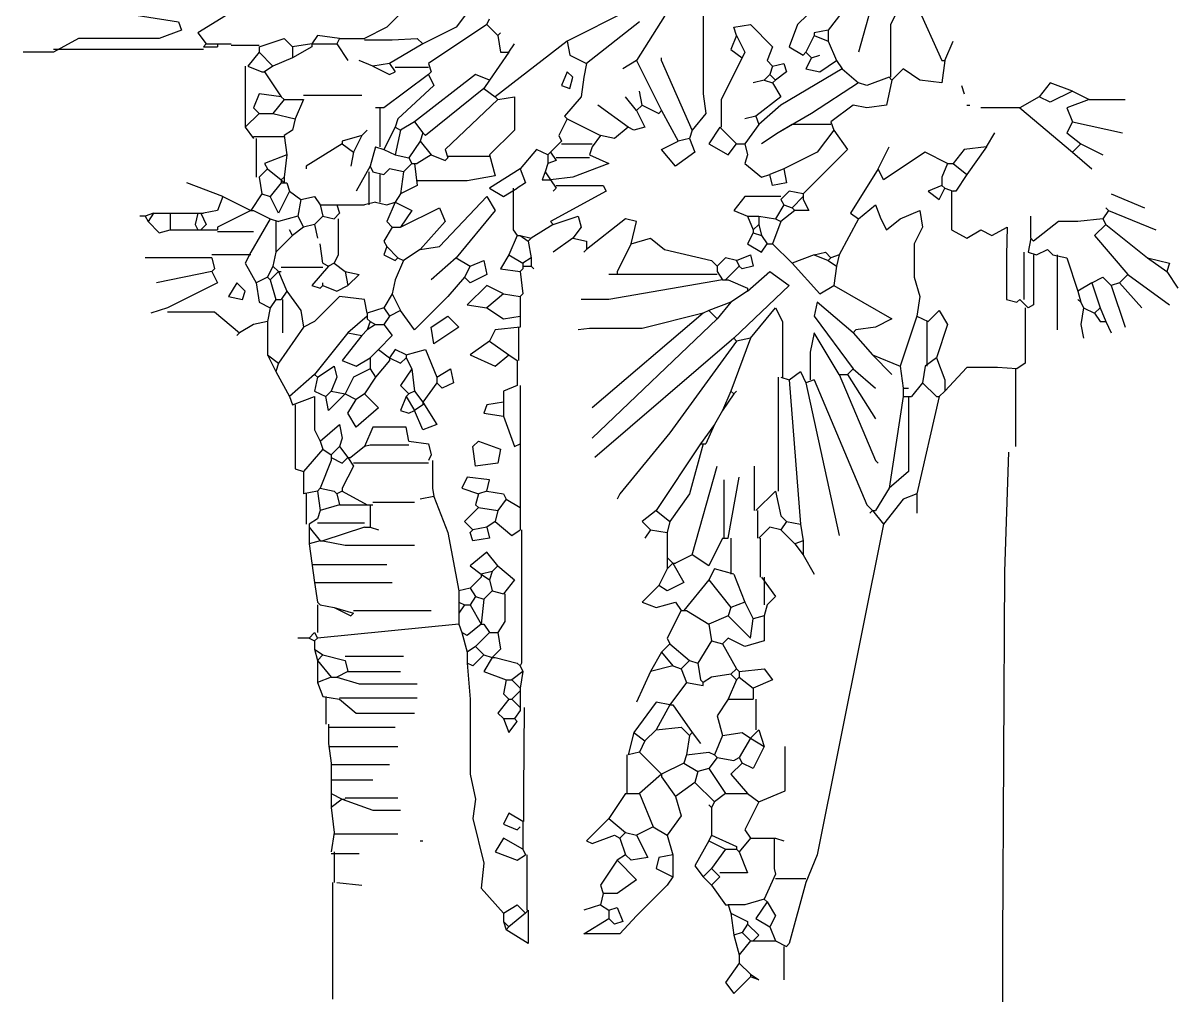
# Model space of a CAD drawing. Header units: millimetres. Extents: x 270 to 375, y 84 to 301.
# Drawn here: x 283.3 to 352.6, y 83.7 to 142.5 of the extents above; entities that cross this region are included whole.
import ezdxf

# ---------------------------------------------------------------- set-up
doc = ezdxf.new("R2010")
doc.units = ezdxf.units.MM

msp = doc.modelspace()

# ---------------------------------------------------------------- linework, layer by layer
at = {"linetype": 'Continuous'}
for points in [[(332.705, 143.569), (332.705, 145.235), (329.787, 142.401), (329.288, 141.069), (330.121, 140.569), (330.288, 140.735)], [(321.787, 142.902), (323.621, 144.734), (324.122, 143.402), (324.122, 138.236), (324.288, 137.068), (323.455, 136.069)], [(334.455, 144.402), (333.454, 140.735)], [(336.454, 144.568), (335.37, 142.401), (335.37, 139.235)], [(336.454, 144.568), (336.954, 143.569), (338.454, 140.235), (338.621, 140.235)], [(310.288, 143.569), (309.287, 142.235), (307.288, 141.236)], [(332.787, 143.569), (331.621, 142.069)], [(288.288, 143.234), (292.621, 142.569), (292.788, 142.069), (291.454, 141.568), (286.622, 141.568), (285.122, 140.735)], [(295.954, 143.234), (293.787, 141.902), (294.288, 141.236)], [(303.287, 143.234), (306.121, 143.234), (305.121, 142.235), (303.788, 141.568)], [(319.622, 143.234), (315.955, 141.402)], [(321.787, 142.902), (320.121, 140.235)], [(311.121, 142.401), (307.621, 140.068)], [(311.121, 142.401), (311.288, 142.735)], [(311.121, 142.401), (311.788, 141.735)], [(320.287, 142.569), (317.121, 140.068)], [(326.121, 141.735), (325.954, 142.235), (326.955, 142.401), (328.287, 141.069), (327.955, 140.235), (328.287, 139.902)], [(297.454, 141.069), (298.954, 141.568), (299.454, 141.069)], [(302.288, 141.568), (300.954, 141.735), (300.622, 141.236)], [(302.288, 141.568), (302.122, 141.236)], [(302.288, 141.568), (303.788, 141.568)], [(303.788, 141.486), (305.454, 141.486), (306.954, 141.568), (307.288, 141.236)], [(311.788, 141.735), (311.954, 141.902)], [(311.788, 141.735), (311.954, 140.735), (312.455, 140.735)], [(326.121, 141.735), (325.788, 140.901), (326.455, 140.402)], [(326.121, 141.735), (326.621, 140.735), (326.455, 140.402)], [(330.788, 141.735), (330.288, 140.735)], [(331.621, 142.069), (330.788, 141.902), (330.788, 141.735)], [(330.788, 141.735), (331.621, 141.402)], [(331.621, 142.069), (331.621, 141.402)], [(294.121, 140.901), (285.122, 140.901)], [(294.288, 141.236), (294.121, 141.069)], [(294.121, 141.069), (294.955, 141.069)], [(294.288, 141.236), (294.955, 141.236)], [(294.955, 141.236), (294.955, 141.069)], [(294.955, 141.236), (295.788, 141.236)], [(294.955, 141.236), (295.788, 141.236)], [(295.788, 141.152), (297.454, 141.152)], [(297.454, 141.069), (297.454, 140.735)], [(300.622, 141.236), (299.454, 141.069)], [(299.454, 141.069), (299.454, 140.402)], [(300.622, 141.069), (299.454, 140.402)], [(300.622, 141.236), (300.622, 141.069)], [(300.622, 141.236), (302.122, 141.236)], [(302.122, 141.236), (302.788, 140.235)], [(307.288, 141.236), (305.288, 140.068)], [(315.955, 141.402), (311.622, 138.068)], [(312.455, 140.735), (312.787, 141.236)], [(315.955, 141.402), (316.122, 140.569), (317.121, 140.068)], [(331.621, 141.402), (332.122, 140.235)], [(338.621, 140.235), (339.121, 141.402)], [(285.122, 140.735), (283.288, 140.735)], [(297.454, 140.735), (296.787, 139.902)], [(297.454, 140.735), (298.289, 139.902)], [(299.454, 140.402), (298.289, 139.902)], [(304.288, 139.902), (303.455, 140.235)], [(305.288, 140.068), (304.288, 139.902)], [(305.288, 140.068), (305.622, 139.568)], [(307.621, 140.068), (307.787, 139.568), (307.621, 139.401)], [(312.455, 140.735), (311.288, 139.069)], [(317.121, 140.068), (316.955, 139.235), (316.788, 138.068), (315.787, 136.902), (315.955, 136.736)], [(320.121, 140.235), (319.288, 139.736)], [(320.121, 140.235), (321.621, 137.235)], [(323.455, 136.069), (321.621, 140.235), (321.621, 140.402)], [(326.455, 140.402), (325.205, 137.901), (325.205, 136.235)], [(328.287, 139.902), (328.954, 140.068), (329.12, 139.568), (328.455, 139.069)], [(330.288, 140.735), (330.622, 140.402)], [(330.622, 140.402), (330.288, 139.736), (331.121, 139.568), (332.122, 140.235)], [(330.622, 140.402), (331.121, 140.569)], [(332.122, 140.235), (332.455, 139.736)], [(338.621, 140.235), (338.454, 138.902), (337.121, 139.069), (336.121, 139.736), (335.454, 139.069)], [(296.621, 139.902), (296.621, 136.402), (296.621, 136.235)], [(296.787, 139.902), (297.622, 139.568), (297.788, 139.568)], [(298.289, 139.902), (297.788, 139.568)], [(297.788, 139.568), (298.788, 138.068)], [(304.288, 139.902), (305.288, 139.401), (305.622, 139.568)], [(307.621, 139.401), (304.955, 137.401)], [(307.621, 139.818), (305.622, 139.818)], [(307.621, 139.401), (307.955, 138.735), (305.788, 136.736), (305.622, 136.235)], [(311.288, 139.069), (310.454, 139.401), (306.788, 136.568)], [(315.955, 139.568), (315.621, 138.735), (316.122, 138.568), (316.288, 139.235), (315.955, 139.568)], [(332.455, 139.736), (328.788, 137.569), (327.454, 136.402)], [(328.121, 139.401), (327.788, 139.069)], [(328.287, 139.902), (328.121, 139.401)], [(328.121, 139.401), (328.455, 139.069)], [(332.455, 139.736), (333.454, 138.902)], [(311.288, 139.069), (310.955, 138.568)], [(327.788, 139.069), (327.122, 138.902)], [(328.287, 138.902), (328.788, 138.068), (327.288, 136.902)], [(327.788, 139.069), (328.287, 138.902)], [(328.455, 139.069), (328.287, 138.902)], [(333.454, 138.902), (330.622, 137.068), (328.622, 135.901)], [(335.454, 139.069), (335.122, 137.569), (333.954, 137.401), (333.121, 137.569), (331.788, 136.568)], [(335.288, 139.235), (333.954, 138.735), (333.454, 138.902)], [(335.288, 139.235), (335.454, 139.069)], [(339.622, 138.735), (339.788, 138.236)], [(346.288, 138.402), (344.955, 138.902), (344.288, 138.068)], [(298.788, 138.068), (297.454, 138.236), (297.121, 137.401), (297.454, 137.068)], [(298.788, 138.068), (298.954, 137.901)], [(300.121, 138.152), (303.622, 138.152)], [(310.955, 138.568), (307.455, 135.735), (307.288, 135.901)], [(310.955, 138.568), (311.622, 138.068)], [(311.788, 137.901), (312.787, 138.068), (312.787, 136.069), (311.288, 134.569)], [(311.622, 138.068), (311.788, 137.901)], [(320.121, 137.235), (319.454, 138.068)], [(320.455, 137.569), (320.287, 138.402)], [(344.288, 138.068), (343.122, 137.401)], [(346.288, 138.402), (344.955, 137.735), (344.288, 138.068)], [(346.288, 138.402), (347.288, 137.901)], [(298.954, 137.901), (298.289, 137.068)], [(298.954, 137.901), (300.121, 137.901)], [(300.121, 137.901), (299.621, 136.736)], [(304.955, 137.401), (304.455, 137.401)], [(304.705, 137.401), (304.705, 135.068)], [(311.788, 137.901), (308.622, 134.902), (308.788, 134.401)], [(319.622, 136.235), (317.788, 137.569)], [(320.455, 137.569), (320.121, 137.235)], [(320.455, 137.569), (321.454, 137.068), (321.621, 137.235)], [(339.954, 137.569), (340.121, 137.569)], [(343.122, 137.401), (340.787, 137.401)], [(343.122, 137.401), (346.288, 134.735)], [(347.288, 137.901), (345.954, 137.401), (346.288, 136.568)], [(347.288, 137.901), (349.454, 137.901)], [(297.454, 137.068), (296.621, 136.235)], [(297.454, 137.068), (298.289, 137.068)], [(298.289, 137.068), (299.621, 136.736)], [(299.621, 136.736), (299.454, 136.069), (298.954, 135.735)], [(315.955, 136.736), (315.455, 135.735), (315.621, 135.402)], [(315.955, 136.736), (317.954, 135.735)], [(320.121, 137.235), (320.621, 136.235), (319.955, 136.069), (319.622, 136.235)], [(321.621, 137.235), (322.622, 135.402)], [(327.288, 136.902), (326.621, 136.736)], [(327.288, 136.902), (327.454, 136.402)], [(296.621, 136.235), (297.121, 135.568)], [(303.622, 135.735), (303.954, 136.069)], [(305.622, 136.235), (304.955, 134.902)], [(305.622, 136.235), (305.955, 136.069)], [(305.955, 136.069), (305.622, 134.569)], [(306.788, 136.568), (305.955, 136.069)], [(306.788, 136.568), (307.288, 135.901)], [(307.288, 135.901), (307.122, 135.402)], [(319.622, 136.235), (318.787, 135.568), (317.954, 135.735)], [(323.455, 136.069), (323.289, 135.568)], [(325.121, 136.235), (324.454, 135.236), (325.622, 134.569), (326.121, 135.236)], [(325.121, 136.235), (326.121, 135.236)], [(327.454, 136.402), (326.621, 135.236)], [(328.622, 135.901), (327.621, 135.236)], [(331.788, 136.402), (329.455, 136.402), (328.622, 135.901)], [(331.954, 136.069), (330.955, 134.735), (328.954, 133.736)], [(331.954, 136.069), (332.787, 134.902), (330.121, 132.234)], [(331.788, 136.568), (331.954, 136.069)], [(341.122, 135.068), (341.62, 135.901)], [(346.288, 136.568), (345.954, 135.901), (346.787, 135.236)], [(346.288, 136.568), (349.288, 135.901)], [(298.954, 135.652), (297.121, 135.652)], [(297.288, 135.568), (297.288, 133.235)], [(298.954, 135.735), (299.122, 134.569)], [(302.454, 135.236), (300.287, 133.902), (300.287, 133.736)], [(303.622, 135.735), (302.454, 135.402), (302.454, 135.236)], [(302.454, 135.236), (303.121, 134.735)], [(303.622, 135.735), (303.121, 134.735)], [(307.122, 135.402), (306.455, 134.401)], [(307.122, 135.402), (307.787, 134.569)], [(315.621, 135.402), (314.954, 134.735)], [(315.621, 135.236), (317.455, 135.236)], [(317.954, 135.735), (317.455, 135.068)], [(323.289, 135.568), (323.621, 134.735), (322.454, 133.902), (321.621, 134.902), (322.622, 135.402)], [(323.289, 135.568), (322.622, 135.402)], [(326.121, 135.236), (326.621, 135.236)], [(326.621, 135.236), (326.787, 134.569), (326.621, 134.068), (327.621, 133.235), (328.121, 133.402)], [(346.787, 135.236), (346.288, 134.735)], [(346.787, 135.236), (348.121, 134.569)], [(299.122, 134.569), (297.788, 134.068), (297.954, 133.736)], [(299.122, 134.569), (298.954, 133.235)], [(303.121, 134.735), (302.955, 133.902)], [(304.455, 135.068), (304.12, 133.902)], [(304.455, 135.068), (304.955, 134.902)], [(304.955, 134.902), (305.622, 134.569)], [(305.622, 134.569), (306.455, 134.401)], [(307.787, 134.569), (306.954, 134.068)], [(311.288, 134.569), (311.622, 133.318), (309.954, 133.026), (306.954, 133.026)], [(307.787, 134.569), (308.622, 134.235), (308.788, 134.401)], [(314.788, 134.569), (314.121, 134.902), (313.122, 133.736)], [(314.954, 134.735), (314.788, 134.569)], [(314.788, 134.569), (314.788, 134.068)], [(314.954, 134.735), (315.288, 134.235)], [(317.287, 134.569), (318.455, 134.068), (316.288, 133.235), (314.954, 133.069)], [(317.455, 135.068), (317.287, 134.569)], [(334.621, 133.736), (335.288, 135.068)], [(338.788, 134.068), (337.455, 134.735), (334.954, 133.069), (334.621, 133.736)], [(341.122, 135.068), (339.788, 134.902), (339.121, 134.068)], [(341.122, 135.068), (339.954, 133.402)], [(346.288, 134.735), (347.454, 133.736)], [(304.12, 133.902), (303.287, 132.402)], [(304.12, 133.902), (304.288, 133.568)], [(306.621, 134.068), (306.121, 133.568)], [(306.455, 134.401), (306.621, 134.068)], [(306.621, 134.068), (306.788, 134.068)], [(306.788, 134.068), (306.954, 134.068)], [(306.788, 134.068), (306.954, 132.735)], [(311.288, 134.485), (308.788, 134.485)], [(314.788, 134.068), (314.622, 133.568)], [(315.288, 134.235), (314.788, 134.068)], [(317.287, 134.401), (315.288, 134.401)], [(338.788, 134.068), (338.454, 133.235), (338.454, 132.735)], [(338.788, 134.068), (339.121, 134.068)], [(339.121, 134.068), (339.954, 133.402)], [(297.954, 133.736), (297.454, 133.235)], [(297.454, 133.235), (297.622, 132.234)], [(297.954, 133.736), (298.788, 133.069)], [(298.954, 133.235), (298.788, 133.069)], [(298.954, 133.235), (298.954, 132.901)], [(304.038, 133.568), (304.038, 131.569)], [(304.288, 133.568), (304.955, 133.402)], [(304.705, 133.402), (304.705, 131.735)], [(306.121, 133.568), (305.288, 133.736), (304.955, 133.402)], [(306.121, 133.568), (305.955, 132.234)], [(313.122, 133.736), (311.288, 132.569), (312.121, 132.068), (312.954, 132.569)], [(313.122, 133.736), (313.454, 132.901), (312.954, 132.569)], [(314.622, 133.568), (314.455, 133.069), (314.954, 133.069)], [(314.622, 133.568), (314.954, 133.069)], [(328.954, 133.736), (328.121, 133.402)], [(328.954, 133.736), (329.12, 132.901), (328.287, 132.735), (328.121, 133.402)], [(334.621, 133.736), (332.955, 131.069), (333.454, 130.734)], [(339.954, 133.402), (339.287, 132.402), (339.121, 132.402)], [(295.287, 132.068), (293.122, 132.901)], [(298.788, 132.901), (298.121, 132.068)], [(298.788, 133.069), (298.788, 132.901)], [(298.788, 133.069), (298.954, 132.901)], [(298.788, 132.901), (298.954, 132.901)], [(298.954, 132.901), (299.122, 132.901)], [(299.122, 132.901), (299.288, 132.402)], [(306.954, 132.735), (305.955, 132.234)], [(312.705, 132.569), (312.705, 130.069), (312.954, 129.735)], [(314.954, 133.069), (315.288, 132.569)], [(315.288, 132.735), (318.122, 132.735), (318.288, 132.402), (314.954, 130.568), (315.121, 130.402)], [(315.288, 132.569), (315.121, 132.402)], [(338.454, 132.735), (337.621, 132.402), (338.288, 131.902), (338.621, 132.569)], [(338.454, 132.735), (338.621, 132.569)], [(338.621, 132.569), (339.121, 132.402)], [(295.287, 132.068), (294.955, 131.235), (294.121, 131.069)], [(295.287, 132.068), (296.955, 131.235)], [(297.622, 132.234), (296.955, 131.235)], [(297.622, 132.234), (298.121, 132.068)], [(299.288, 132.402), (298.621, 131.069), (298.121, 132.068)], [(299.288, 132.402), (299.955, 131.902)], [(299.955, 131.902), (299.789, 130.902)], [(299.955, 131.902), (300.788, 132.068), (301.121, 131.569)], [(304.455, 131.735), (303.788, 131.569)], [(304.455, 131.735), (305.121, 131.569), (305.622, 131.735)], [(305.622, 131.735), (305.121, 130.568), (305.454, 130.235)], [(305.955, 132.234), (305.622, 131.735)], [(305.622, 131.735), (306.621, 131.235), (305.955, 130.235)], [(307.122, 128.902), (308.288, 129.068), (311.121, 132.068), (311.622, 131.235), (309.287, 128.401)], [(328.788, 132.068), (326.621, 132.068), (325.954, 131.235), (326.787, 130.902)], [(330.121, 132.234), (329.288, 132.402), (328.788, 131.902)], [(328.788, 131.902), (328.954, 131.569)], [(330.121, 132.068), (329.455, 131.401)], [(330.121, 131.902), (330.454, 131.235), (329.621, 131.235)], [(330.121, 132.234), (330.121, 132.068)], [(330.121, 132.068), (330.121, 131.902)], [(339.037, 132.402), (339.037, 130.069), (339.954, 129.569), (340.787, 130.069), (341.454, 129.735), (342.371, 130.235), (342.33, 128.569), (342.33, 125.902), (342.954, 125.736), (343.122, 125.902)], [(348.621, 132.234), (350.622, 131.401)], [(291.122, 131.069), (290.621, 130.902)], [(291.122, 131.069), (290.787, 130.568)], [(291.122, 131.069), (292.121, 131.069)], [(292.121, 131.069), (293.787, 131.069)], [(292.121, 131.069), (292.121, 130.069)], [(293.787, 131.069), (293.621, 130.402), (293.787, 130.069)], [(293.787, 131.069), (293.955, 131.069)], [(293.955, 131.069), (294.121, 131.069)], [(293.955, 131.069), (294.288, 130.402), (293.955, 130.069)], [(296.955, 131.235), (294.955, 130.235), (294.955, 130.069)], [(296.955, 131.235), (297.121, 131.235)], [(297.121, 131.235), (298.121, 130.734)], [(301.121, 131.569), (302.122, 131.569)], [(301.121, 131.569), (301.288, 130.902)], [(302.122, 131.569), (302.288, 131.069), (301.955, 130.734)], [(302.122, 131.569), (303.788, 131.569)], [(305.955, 130.235), (308.288, 131.401), (308.622, 130.568), (307.122, 128.902)], [(328.954, 131.569), (328.455, 130.734)], [(329.621, 131.235), (328.788, 130.568)], [(328.954, 131.569), (329.455, 131.401)], [(329.455, 131.401), (329.621, 131.235)], [(333.454, 130.734), (334.455, 131.569), (334.788, 130.734), (335.122, 130.069), (335.955, 130.734), (337.121, 131.235), (337.289, 130.235), (336.788, 129.235), (336.788, 127.236), (337.121, 126.068), (336.954, 124.901)], [(348.455, 131.235), (348.121, 130.734)], [(348.455, 131.235), (348.289, 131.401)], [(348.455, 131.235), (351.288, 130.069)], [(290.621, 130.902), (290.288, 130.902)], [(290.621, 130.902), (290.787, 130.568)], [(290.787, 130.568), (291.454, 129.901), (292.121, 130.069)], [(298.121, 130.734), (296.955, 128.736)], [(298.121, 130.734), (298.621, 130.568)], [(298.455, 130.568), (298.455, 128.902), (298.455, 128.736)], [(299.789, 130.902), (298.621, 130.568)], [(299.789, 130.902), (300.121, 130.235)], [(300.788, 130.402), (300.121, 130.235)], [(301.288, 130.902), (300.788, 130.402)], [(300.788, 130.402), (300.954, 129.569)], [(301.288, 130.902), (301.955, 130.734)], [(302.204, 130.734), (302.204, 128.569), (301.955, 128.069)], [(315.121, 130.402), (313.788, 129.569)], [(315.121, 130.402), (316.62, 130.902), (316.788, 130.235), (316.288, 129.569)], [(319.788, 129.235), (320.121, 130.568), (319.454, 130.734), (317.121, 128.902)], [(326.787, 130.902), (327.454, 130.902)], [(326.787, 130.902), (327.122, 130.069)], [(327.454, 130.402), (327.122, 130.069)], [(327.454, 130.902), (328.455, 130.734)], [(327.454, 130.902), (327.454, 130.402)], [(327.454, 130.402), (327.621, 129.735)], [(328.788, 130.568), (328.287, 129.235)], [(328.455, 130.734), (328.788, 130.568)], [(333.454, 130.734), (332.288, 128.569)], [(343.787, 129.569), (343.787, 130.902)], [(348.121, 130.734), (346.621, 130.568), (345.455, 130.568), (343.955, 129.402), (343.787, 129.569)], [(348.289, 130.402), (347.622, 129.735), (349.621, 127.402)], [(348.121, 130.734), (348.289, 130.402)], [(348.289, 130.402), (350.788, 128.401)], [(292.121, 130.069), (293.787, 130.069)], [(293.787, 130.069), (293.955, 130.069)], [(293.955, 130.069), (294.121, 130.069)], [(294.121, 130.069), (294.955, 130.069)], [(294.955, 129.985), (297.121, 129.985)], [(299.454, 129.735), (298.455, 128.736)], [(299.454, 129.735), (299.288, 130.069)], [(300.121, 130.235), (299.454, 129.735)], [(305.454, 130.235), (304.955, 129.402), (305.121, 129.068)], [(305.454, 130.235), (305.955, 130.235)], [(312.954, 129.735), (312.455, 128.569)], [(312.954, 129.735), (313.122, 129.735)], [(313.122, 129.735), (313.621, 129.402)], [(313.122, 129.735), (313.788, 129.569)], [(327.122, 129.901), (326.787, 129.235), (327.621, 128.736), (327.955, 129.235)], [(327.122, 130.069), (327.122, 129.901)], [(327.122, 129.901), (327.621, 129.735)], [(327.621, 129.735), (327.955, 129.235)], [(301.288, 128.069), (301.121, 129.235)], [(305.121, 129.068), (304.955, 128.569), (305.622, 128.235), (305.788, 128.401)], [(305.121, 129.068), (305.788, 128.401)], [(313.788, 129.569), (313.621, 129.402)], [(313.621, 129.402), (313.788, 128.401)], [(316.288, 129.569), (315.121, 128.736)], [(316.288, 129.569), (317.121, 129.402), (317.121, 128.902)], [(319.788, 129.235), (318.955, 127.568), (318.955, 127.402)], [(319.788, 129.235), (320.954, 129.569), (321.787, 128.902), (324.621, 128.235), (324.955, 127.902)], [(327.955, 129.235), (328.287, 129.235)], [(328.287, 129.235), (329.455, 128.069)], [(343.787, 129.569), (343.621, 128.736)], [(294.622, 128.401), (290.621, 128.401)], [(296.955, 128.569), (294.622, 128.569)], [(294.622, 128.401), (294.788, 127.735), (294.622, 127.568)], [(296.955, 128.736), (296.621, 128.069), (297.288, 126.901)], [(298.455, 128.736), (298.289, 127.902)], [(305.788, 128.401), (306.121, 128.235)], [(307.122, 128.902), (306.121, 128.235)], [(309.287, 128.401), (307.787, 127.068)], [(309.287, 128.401), (310.122, 127.902)], [(312.455, 128.569), (311.954, 127.735), (313.122, 127.568)], [(312.455, 128.569), (313.288, 128.069)], [(313.788, 128.401), (313.288, 128.069)], [(313.788, 128.401), (313.788, 127.902)], [(317.121, 128.902), (316.955, 128.736)], [(326.121, 128.235), (325.454, 128.401), (324.955, 127.902)], [(326.121, 128.235), (326.955, 128.569), (327.122, 127.902), (326.455, 127.735), (326.288, 127.902)], [(330.788, 128.569), (329.455, 128.069)], [(330.788, 128.569), (331.455, 128.736), (331.788, 128.401)], [(330.788, 128.569), (331.621, 128.235)], [(331.788, 128.401), (331.621, 128.235)], [(332.288, 128.569), (331.788, 128.401)], [(332.288, 128.569), (332.122, 127.902)], [(343.371, 128.736), (343.371, 125.902)], [(343.621, 128.736), (344.121, 128.569)], [(343.955, 128.569), (343.955, 125.568), (343.621, 125.401)], [(344.121, 128.569), (344.788, 128.902), (345.121, 128.569)], [(345.121, 128.569), (345.954, 128.401), (346.621, 126.402)], [(345.371, 128.569), (345.371, 124.068)], [(350.788, 128.401), (351.955, 127.568)], [(350.788, 128.401), (352.122, 128.069), (351.955, 127.568)], [(298.289, 127.902), (297.954, 127.236)], [(298.289, 127.902), (298.621, 127.568)], [(301.288, 127.818), (298.788, 127.818)], [(301.621, 127.902), (300.622, 126.735), (301.121, 126.569), (301.288, 126.735)], [(301.288, 128.069), (301.621, 127.902)], [(301.955, 128.069), (301.621, 127.902)], [(301.955, 128.069), (302.621, 127.568)], [(306.121, 128.235), (305.622, 127.068), (305.454, 126.235)], [(310.122, 127.902), (310.955, 128.235), (311.121, 127.402), (310.122, 126.901), (309.788, 127.236)], [(310.122, 127.902), (309.788, 127.236)], [(313.288, 127.735), (313.122, 127.568)], [(313.288, 128.069), (313.288, 127.902)], [(313.288, 127.902), (313.288, 127.735)], [(313.288, 127.902), (313.788, 127.902)], [(313.788, 127.902), (313.955, 127.735)], [(324.955, 127.902), (324.955, 127.568)], [(326.288, 127.902), (325.454, 127.068)], [(326.121, 128.235), (326.288, 127.902)], [(329.455, 128.069), (331.121, 126.235), (331.954, 126.735)], [(331.621, 128.235), (332.122, 127.902)], [(332.122, 127.902), (331.954, 126.735)], [(294.622, 127.568), (291.288, 126.901)], [(294.622, 127.568), (294.955, 126.901), (291.955, 125.401)], [(296.122, 126.901), (295.621, 126.068), (296.454, 125.902), (296.621, 126.402), (296.122, 126.901)], [(297.954, 127.236), (297.288, 126.901)], [(297.288, 126.901), (297.454, 125.736), (298.121, 125.401)], [(297.954, 127.236), (298.121, 127.068)], [(298.621, 127.568), (298.121, 127.068)], [(298.121, 127.068), (298.455, 125.902)], [(298.621, 127.568), (298.788, 127.568)], [(298.621, 127.568), (299.122, 126.402)], [(301.288, 126.735), (301.288, 126.901)], [(302.621, 127.568), (302.788, 126.735)], [(302.621, 127.568), (303.455, 127.402), (302.788, 126.735)], [(309.788, 127.236), (308.788, 126.068), (306.788, 124.068), (305.955, 125.235)], [(313.122, 127.568), (313.288, 126.235), (313.122, 126.068)], [(325.287, 127.068), (318.455, 125.902), (316.788, 125.902)], [(318.955, 127.402), (318.455, 127.402)], [(324.955, 127.402), (319.121, 127.402), (318.955, 127.402)], [(324.955, 127.568), (325.287, 127.068)], [(325.287, 127.068), (325.454, 127.068)], [(325.454, 127.068), (325.622, 127.068)], [(325.622, 127.068), (326.787, 126.569), (326.787, 126.402)], [(326.787, 126.402), (328.121, 127.568), (329.288, 126.735), (325.954, 123.569)], [(347.454, 126.901), (346.621, 126.402)], [(347.454, 126.901), (348.121, 127.236), (348.621, 126.735)], [(347.454, 126.901), (347.954, 125.401)], [(349.122, 126.901), (348.621, 126.735)], [(349.621, 127.402), (349.122, 126.901)], [(349.122, 126.901), (350.454, 125.401)], [(349.621, 127.402), (352.122, 125.568)], [(351.955, 127.568), (352.621, 126.569)], [(299.122, 126.402), (298.788, 125.902)], [(299.122, 126.402), (299.955, 125.235), (300.121, 124.236)], [(301.288, 126.735), (302.122, 126.402), (302.788, 126.735)], [(305.454, 126.235), (304.955, 125.401)], [(305.454, 126.235), (305.955, 125.235)], [(312.121, 126.235), (311.121, 126.735), (309.954, 125.568), (311.121, 125.401)], [(312.121, 126.235), (311.121, 125.401)], [(312.121, 126.235), (313.122, 126.068)], [(326.787, 126.402), (325.788, 125.736)], [(331.954, 126.735), (335.454, 124.735), (334.455, 124.236), (333.288, 124.068), (333.121, 123.902)], [(346.621, 126.402), (346.787, 125.736)], [(348.621, 126.735), (349.454, 124.236)], [(298.455, 125.902), (298.121, 125.401)], [(298.455, 125.902), (298.788, 125.902)], [(298.871, 125.902), (298.871, 123.902)], [(303.954, 125.069), (303.788, 125.902), (302.288, 126.068), (300.788, 124.568), (300.121, 124.236)], [(313.122, 126.068), (313.122, 124.901)], [(325.788, 125.736), (324.454, 125.235)], [(325.788, 125.736), (324.955, 124.735)], [(333.121, 123.902), (330.955, 125.736), (330.788, 124.901), (333.121, 121.735)], [(343.122, 125.902), (343.621, 125.401)], [(346.787, 125.736), (346.621, 125.902)], [(346.787, 125.736), (346.955, 125.401)], [(291.955, 125.401), (290.955, 125.069)], [(291.955, 125.151), (294.788, 125.151), (296.288, 123.902)], [(298.121, 125.401), (297.954, 124.568)], [(303.954, 124.901), (302.788, 123.902)], [(304.955, 125.401), (303.954, 125.069)], [(303.954, 125.069), (303.954, 124.901)], [(303.954, 124.901), (303.954, 124.735)], [(304.955, 125.401), (305.288, 124.901)], [(305.288, 124.901), (304.955, 124.402)], [(305.955, 125.235), (305.288, 124.901)], [(308.788, 124.901), (309.455, 124.236), (307.955, 123.235), (307.787, 124.236), (308.788, 124.901)], [(311.121, 125.401), (312.121, 124.735), (313.122, 124.901)], [(313.122, 124.901), (313.122, 124.236)], [(324.122, 125.069), (320.455, 124.152), (317.287, 124.152), (316.62, 124.068)], [(324.122, 125.069), (317.455, 119.402)], [(324.454, 125.235), (324.122, 125.069)], [(324.454, 125.235), (324.955, 124.735)], [(326.955, 123.569), (328.455, 125.401), (328.872, 124.568), (328.872, 121.236)], [(336.954, 124.901), (335.955, 121.901)], [(336.954, 124.901), (337.621, 124.568)], [(337.621, 124.568), (338.288, 125.235), (338.788, 124.402), (338.122, 122.402)], [(343.455, 125.401), (343.455, 122.069), (342.954, 121.735)], [(346.955, 125.401), (346.787, 124.402), (346.955, 123.569)], [(346.955, 125.401), (347.622, 125.069)], [(347.954, 125.401), (347.622, 125.069)], [(347.622, 125.069), (347.954, 124.568), (348.289, 124.568)], [(347.954, 125.401), (348.289, 124.568)], [(297.954, 124.568), (297.121, 124.402), (296.288, 123.902)], [(297.954, 124.568), (297.954, 122.568)], [(300.121, 124.236), (298.621, 122.069)], [(303.954, 124.735), (304.12, 124.568)], [(304.12, 124.568), (303.954, 124.068)], [(304.455, 124.402), (303.954, 124.068)], [(304.12, 124.568), (304.455, 124.402)], [(304.455, 124.402), (304.955, 124.402)], [(304.955, 124.402), (305.454, 123.735), (304.621, 122.902)], [(313.122, 124.236), (311.622, 124.068), (311.288, 123.401)], [(313.038, 124.236), (313.038, 122.235)], [(324.955, 124.735), (317.455, 117.569)], [(337.537, 124.568), (337.537, 121.901)], [(348.289, 124.568), (348.621, 123.902)], [(296.288, 123.902), (296.122, 123.735)], [(302.788, 123.902), (300.788, 121.402)], [(303.622, 123.735), (302.454, 122.235), (303.287, 121.901), (304.12, 122.402)], [(302.788, 123.902), (303.622, 123.735)], [(303.954, 124.068), (303.622, 123.735)], [(325.954, 123.569), (317.621, 116.402)], [(326.955, 123.569), (325.788, 120.401)], [(325.954, 123.569), (326.121, 123.401)], [(326.955, 123.569), (326.121, 123.401)], [(332.288, 121.402), (330.788, 123.902), (330.538, 122.736), (330.538, 121.068)], [(333.121, 123.902), (334.287, 122.568)], [(304.621, 122.902), (304.12, 122.402)], [(304.621, 122.902), (305.288, 122.402)], [(306.287, 122.568), (305.622, 122.902), (305.288, 122.402)], [(306.287, 122.568), (307.455, 122.902), (308.121, 121.236)], [(311.288, 123.401), (310.122, 122.568), (311.622, 121.901), (312.455, 122.568)], [(311.288, 123.401), (312.455, 122.568)], [(326.121, 123.401), (322.121, 117.902), (319.121, 114.235), (318.955, 113.902)], [(297.954, 122.568), (298.455, 121.568)], [(297.954, 122.568), (298.621, 122.069)], [(298.621, 122.069), (298.455, 121.568)], [(304.12, 122.402), (304.12, 121.735)], [(305.288, 122.235), (304.455, 121.236)], [(305.288, 122.402), (305.288, 122.235)], [(305.288, 122.402), (305.955, 122.069), (306.287, 122.402)], [(306.287, 122.568), (306.287, 122.402)], [(306.287, 122.402), (306.621, 121.735)], [(312.455, 122.568), (312.954, 122.235)], [(312.954, 122.235), (312.954, 120.735)], [(334.287, 122.568), (335.955, 121.901)], [(334.287, 122.568), (335.454, 121.402)], [(338.122, 122.402), (337.455, 121.901)], [(338.122, 122.402), (338.621, 121.068), (338.621, 120.401)], [(298.455, 121.568), (299.288, 120.069)], [(300.788, 121.402), (299.288, 120.069)], [(300.788, 121.402), (300.954, 121.236)], [(300.954, 121.236), (301.955, 121.901), (302.122, 121.236), (301.787, 120.401)], [(304.12, 121.735), (303.121, 121.236), (302.621, 120.235)], [(304.12, 121.735), (304.455, 121.236)], [(306.621, 121.735), (305.955, 120.735), (306.455, 120.235)], [(306.621, 121.735), (306.788, 120.401)], [(308.121, 121.236), (308.954, 121.735), (309.121, 120.902), (308.454, 120.569), (308.121, 120.902)], [(329.288, 121.068), (329.955, 121.568), (330.288, 120.902)], [(332.288, 121.402), (334.455, 116.236), (334.621, 116.069)], [(332.288, 121.402), (332.787, 121.402)], [(333.121, 121.735), (332.787, 121.402)], [(332.787, 121.402), (334.455, 118.735)], [(333.121, 121.735), (334.455, 120.569)], [(335.955, 121.901), (336.121, 120.569)], [(337.455, 121.901), (337.289, 120.902)], [(342.954, 121.735), (341.788, 121.819), (339.954, 121.819), (338.621, 120.401)], [(342.872, 121.735), (342.872, 117.069)], [(300.954, 121.236), (300.788, 120.401), (301.455, 120.069)], [(304.455, 121.236), (303.788, 120.235)], [(308.121, 120.902), (307.288, 119.734)], [(308.121, 121.236), (308.121, 120.902)], [(312.954, 120.735), (312.121, 120.401), (312.121, 119.734)], [(313.122, 120.735), (313.122, 117.735), (313.122, 117.235)], [(328.622, 121.236), (328.622, 114.401)], [(328.788, 121.236), (329.288, 121.068)], [(329.288, 121.068), (329.955, 112.401)], [(330.788, 121.068), (330.288, 120.902)], [(330.288, 120.902), (332.288, 111.736)], [(330.788, 121.068), (333.954, 113.568), (334.287, 113.236)], [(337.289, 120.902), (336.622, 120.069)], [(337.289, 120.902), (338.122, 120.069), (338.288, 120.069)], [(299.288, 120.069), (299.454, 119.568)], [(299.454, 119.568), (300.788, 120.069), (300.788, 118.068), (301.121, 117.401)], [(301.787, 120.401), (301.455, 120.069)], [(302.621, 120.235), (301.621, 119.235), (301.455, 120.069)], [(301.787, 120.401), (302.621, 120.235)], [(302.621, 120.235), (303.287, 119.902)], [(303.788, 120.235), (304.621, 119.402), (303.287, 118.234), (302.788, 119.069), (303.287, 119.902)], [(303.788, 120.235), (303.287, 119.902)], [(306.287, 120.069), (305.955, 119.235), (306.455, 119.069), (306.788, 119.235)], [(306.455, 120.235), (306.287, 120.069)], [(306.287, 120.069), (306.788, 119.235)], [(306.788, 120.401), (306.455, 120.235)], [(306.788, 120.401), (307.288, 119.734)], [(325.788, 120.401), (325.287, 119.235)], [(325.954, 120.235), (325.287, 119.235)], [(325.788, 120.401), (325.954, 120.235)], [(325.954, 120.235), (326.121, 120.401)], [(336.121, 120.069), (335.288, 114.568)], [(336.454, 120.069), (336.454, 115.569), (335.288, 114.568)], [(336.121, 120.569), (336.454, 120.569)], [(336.121, 120.569), (336.121, 120.069)], [(336.121, 120.069), (336.622, 120.069)], [(338.288, 120.069), (336.954, 114.235)], [(338.621, 120.401), (338.288, 120.069)], [(299.621, 119.568), (299.621, 115.735), (300.121, 115.569)], [(307.288, 119.734), (308.121, 118.402), (307.288, 118.068), (306.788, 119.235)], [(307.288, 119.568), (306.788, 119.235)], [(307.288, 119.734), (307.288, 119.568)], [(312.121, 119.734), (311.121, 119.568), (310.955, 119.069), (312.121, 118.901)], [(312.121, 119.734), (312.121, 118.901)], [(312.121, 118.901), (312.787, 117.069), (313.122, 117.235)], [(325.287, 119.235), (324.789, 118.402)], [(301.121, 117.401), (302.288, 118.402), (302.454, 117.569), (302.288, 117.069)], [(306.455, 117.401), (306.287, 118.234), (304.288, 118.234), (303.788, 117.069)], [(324.789, 118.402), (323.954, 117.235)], [(324.789, 118.402), (324.288, 117.235)], [(301.121, 117.401), (301.288, 116.902)], [(306.455, 117.401), (307.621, 117.235), (307.787, 116.568), (307.621, 116.236)], [(310.621, 117.401), (311.954, 116.902), (311.788, 116.069), (310.454, 115.901), (310.288, 117.069), (310.621, 117.401)], [(313.122, 117.235), (313.122, 113.402)], [(323.954, 117.235), (321.288, 113.236)], [(324.122, 117.235), (323.289, 114.235), (322.121, 112.569)], [(323.954, 117.235), (324.122, 117.235)], [(324.122, 117.235), (324.288, 117.235)], [(301.288, 116.902), (300.121, 115.569)], [(301.288, 116.902), (301.787, 116.568)], [(302.288, 117.069), (301.787, 116.568)], [(301.787, 116.568), (301.787, 116.402)], [(302.288, 117.069), (302.788, 116.402)], [(303.788, 117.069), (302.955, 116.402)], [(306.455, 117.151), (304.12, 117.151), (303.788, 117.069)], [(342.455, 116.735), (342.205, 109.569), (342.08, 87.401), (342.08, 83.736)], [(301.787, 116.236), (301.121, 114.568)], [(301.787, 116.402), (301.787, 116.236)], [(301.787, 116.402), (302.454, 116.069), (302.788, 116.402)], [(303.121, 115.901), (302.454, 114.568), (302.454, 114.401)], [(302.788, 116.402), (302.955, 116.402)], [(302.788, 116.402), (303.121, 115.901)], [(307.621, 116.069), (303.121, 116.069)], [(307.871, 116.236), (307.871, 114.568), (307.955, 114.069)], [(323.455, 110.568), (324.955, 115.901)], [(327.204, 113.236), (327.204, 115.901)], [(300.121, 115.569), (300.121, 114.235)], [(311.121, 114.401), (311.288, 115.068), (309.954, 115.235), (309.621, 114.568), (310.621, 114.235)], [(325.622, 111.568), (326.288, 115.235)], [(300.954, 114.401), (300.121, 114.235)], [(301.121, 114.568), (300.954, 114.401)], [(300.954, 114.401), (301.121, 113.236)], [(301.121, 114.568), (301.955, 114.401), (302.122, 114.235)], [(302.454, 114.401), (302.122, 114.235)], [(302.454, 114.401), (303.954, 113.568)], [(311.121, 114.401), (310.621, 114.235)], [(311.121, 114.401), (312.121, 114.235), (312.289, 113.902)], [(325.371, 111.568), (325.371, 115.068)], [(328.455, 114.401), (327.288, 113.236)], [(328.455, 114.401), (328.788, 112.901), (329.12, 112.569)], [(335.288, 114.568), (334.455, 113.236)], [(300.287, 114.235), (300.287, 112.401)], [(302.122, 114.235), (302.288, 113.568)], [(304.288, 113.735), (306.788, 113.735)], [(307.955, 114.069), (307.122, 113.902)], [(307.955, 114.069), (308.788, 111.902), (309.455, 108.402)], [(310.621, 114.235), (310.454, 113.568), (310.621, 113.402)], [(312.289, 113.902), (311.788, 113.236)], [(312.289, 113.902), (313.122, 113.402)], [(336.954, 114.235), (336.121, 113.902), (334.954, 112.401)], [(336.954, 114.235), (336.954, 113.068)], [(301.121, 113.236), (300.954, 112.735)], [(302.288, 113.568), (301.121, 113.236)], [(302.288, 113.568), (303.954, 113.568)], [(303.954, 113.568), (304.12, 113.568)], [(304.12, 113.568), (304.288, 113.568)], [(304.12, 113.568), (304.12, 112.235)], [(310.621, 113.402), (309.788, 112.569), (310.288, 112.068)], [(310.621, 113.402), (311.788, 113.236)], [(311.788, 113.236), (311.622, 112.569)], [(313.122, 113.402), (313.122, 112.068)], [(321.288, 113.236), (320.455, 112.569), (320.954, 112.068)], [(321.288, 113.236), (322.121, 112.569)], [(327.372, 113.236), (327.372, 111.568)], [(334.287, 113.236), (334.121, 113.068)], [(334.287, 113.236), (334.455, 113.236)], [(334.287, 113.236), (334.954, 112.401)], [(300.954, 112.735), (300.454, 112.401)], [(300.454, 112.401), (300.454, 112.235)], [(300.954, 112.485), (303.788, 112.485)], [(311.622, 112.569), (311.121, 112.235)], [(311.622, 112.569), (312.621, 111.736), (313.122, 112.068)], [(322.121, 112.569), (321.955, 111.902)], [(329.12, 112.569), (328.788, 112.068)], [(329.12, 112.569), (329.955, 112.401)], [(329.955, 112.401), (330.121, 111.402)], [(334.954, 112.401), (330.955, 92.569), (330.288, 90.901)], [(300.454, 112.235), (300.454, 112.068)], [(300.454, 112.235), (301.121, 111.402)], [(300.454, 112.068), (300.454, 111.235)], [(303.788, 112.235), (301.288, 111.402)], [(303.788, 112.235), (304.12, 112.235)], [(304.12, 112.235), (304.621, 112.068)], [(311.121, 112.235), (311.288, 111.568), (310.288, 111.402), (310.122, 111.902), (310.288, 112.068)], [(311.121, 112.235), (310.288, 112.068)], [(313.204, 112.068), (313.204, 104.068), (313.122, 103.902)], [(320.954, 112.068), (320.621, 111.568)], [(320.954, 112.068), (321.955, 111.902)], [(321.955, 111.902), (321.955, 110.402)], [(328.788, 112.068), (328.121, 112.235), (327.454, 111.568)], [(328.788, 112.068), (329.621, 111.235)], [(301.121, 111.402), (300.454, 111.235)], [(300.454, 111.235), (300.622, 110.068)], [(301.121, 111.402), (301.288, 111.402)], [(301.288, 111.402), (302.621, 111.151), (306.788, 111.151)], [(325.287, 111.568), (324.454, 109.902), (323.455, 110.568)], [(325.287, 111.568), (325.622, 111.568)], [(325.788, 111.568), (325.788, 109.401)], [(327.538, 111.568), (327.538, 109.235)], [(330.121, 111.402), (329.621, 111.235)], [(329.621, 111.235), (330.121, 110.568)], [(330.121, 111.402), (330.121, 110.568)], [(311.788, 109.902), (311.121, 110.735), (310.122, 109.902), (310.789, 109.401)], [(321.955, 110.402), (321.955, 109.735)], [(321.955, 110.402), (322.288, 110.068)], [(323.455, 110.568), (322.454, 110.068)], [(330.121, 110.568), (330.788, 109.401)], [(300.622, 110.068), (300.788, 108.902)], [(300.622, 109.986), (305.121, 109.986)], [(311.454, 109.569), (310.789, 109.401)], [(311.454, 109.569), (311.288, 109.068)], [(311.788, 109.902), (311.454, 109.569)], [(311.788, 109.902), (312.787, 109.068), (312.121, 108.235)], [(322.288, 110.068), (322.954, 108.902), (321.955, 108.402), (321.454, 108.736)], [(321.955, 109.735), (321.454, 108.736)], [(322.288, 110.068), (321.955, 109.735)], [(322.288, 110.068), (322.454, 110.068)], [(325.954, 109.401), (324.789, 109.735), (324.454, 109.068)], [(300.788, 108.902), (305.454, 108.902)], [(300.788, 108.902), (300.954, 107.735), (301.121, 107.569)], [(310.789, 109.235), (310.122, 108.568)], [(310.789, 109.401), (310.789, 109.235)], [(310.789, 109.401), (311.288, 109.068)], [(311.288, 109.068), (311.454, 108.402)], [(324.454, 109.068), (322.954, 107.234)], [(324.454, 109.068), (325.788, 107.402)], [(325.954, 109.401), (326.621, 107.735)], [(327.621, 109.235), (328.455, 108.069), (327.955, 107.569)], [(327.788, 109.235), (327.788, 107.569)], [(310.122, 108.568), (309.455, 108.402)], [(309.455, 108.402), (309.455, 107.735)], [(310.122, 108.568), (310.454, 108.069)], [(311.454, 108.402), (310.955, 107.901)], [(311.454, 108.402), (312.121, 108.235)], [(312.205, 108.235), (312.205, 106.569), (311.788, 105.902)], [(321.454, 108.736), (320.455, 107.735), (321.288, 107.402), (322.454, 107.735), (322.788, 107.234)], [(300.954, 107.569), (300.954, 105.902)], [(301.121, 107.569), (301.955, 107.402)], [(309.455, 107.735), (309.788, 107.569)], [(309.455, 107.735), (309.455, 107.068)], [(309.788, 107.569), (309.455, 107.068)], [(309.788, 107.569), (310.122, 107.569)], [(310.454, 108.069), (310.122, 107.569)], [(310.122, 107.569), (310.789, 106.401)], [(310.454, 108.069), (310.955, 107.901)], [(310.955, 107.901), (310.789, 106.401)], [(326.621, 107.735), (325.788, 107.402)], [(326.621, 107.735), (327.122, 106.735)], [(327.955, 107.569), (327.788, 106.902)], [(301.955, 107.402), (303.121, 107.068)], [(301.955, 107.402), (302.955, 106.902), (303.121, 107.068)], [(303.121, 107.234), (307.787, 107.234)], [(309.455, 107.068), (309.455, 106.401)], [(322.788, 107.234), (321.955, 105.568), (322.121, 105.235)], [(322.788, 107.234), (322.954, 107.234)], [(322.954, 107.234), (323.121, 107.234)], [(323.121, 107.234), (324.454, 106.401)], [(325.622, 106.902), (324.454, 106.401)], [(327.788, 106.902), (327.788, 105.402), (326.621, 105.069), (325.622, 105.568), (325.287, 105.235)], [(325.788, 107.402), (325.622, 106.902)], [(325.622, 106.902), (326.955, 105.568), (327.122, 106.735)], [(327.788, 106.902), (327.122, 106.735)], [(309.455, 106.401), (300.954, 105.568)], [(309.455, 106.401), (309.621, 105.902)], [(310.789, 106.401), (309.954, 105.734), (309.621, 105.902)], [(310.789, 106.401), (310.955, 106.401)], [(310.955, 106.401), (311.288, 105.902)], [(324.454, 106.401), (324.621, 105.402)], [(300.454, 105.568), (299.789, 105.568)], [(300.788, 105.902), (300.454, 105.568)], [(300.454, 105.568), (300.788, 105.402)], [(300.788, 105.902), (300.954, 105.568)], [(300.954, 105.568), (300.788, 105.402)], [(300.788, 105.402), (300.788, 104.901)], [(309.621, 105.902), (309.954, 104.735)], [(311.288, 105.902), (310.454, 105.069)], [(311.288, 105.902), (311.788, 105.902)], [(311.788, 105.902), (311.954, 104.901), (311.454, 104.402)], [(324.621, 105.402), (323.788, 104.068)], [(324.621, 105.402), (325.287, 105.235)], [(300.788, 104.901), (301.288, 104.569)], [(300.788, 104.901), (300.954, 104.234)], [(310.454, 105.069), (309.954, 104.735)], [(309.954, 104.735), (309.954, 104.068)], [(310.454, 105.069), (310.955, 104.569)], [(321.621, 104.735), (320.954, 103.569)], [(322.121, 105.235), (321.621, 104.735)], [(321.621, 104.735), (322.288, 103.902)], [(322.121, 105.235), (323.289, 104.234)], [(325.287, 105.235), (326.121, 103.736)], [(301.288, 104.569), (300.954, 104.234)], [(300.954, 104.234), (300.954, 104.068)], [(300.954, 104.234), (301.787, 103.235)], [(300.954, 104.068), (300.954, 102.902)], [(301.288, 104.569), (302.621, 104.234)], [(302.621, 104.485), (306.121, 104.485)], [(302.621, 104.234), (302.788, 103.569)], [(310.955, 104.569), (310.288, 103.902), (309.954, 104.068)], [(309.954, 104.068), (310.122, 101.901), (310.122, 97.402), (310.454, 95.902), (310.288, 94.734), (310.955, 92.069), (310.789, 90.569), (312.121, 89.069)], [(310.955, 104.569), (311.454, 104.402)], [(311.454, 104.402), (310.955, 103.569), (312.289, 103.069)], [(311.454, 104.402), (311.622, 104.402)], [(311.622, 104.402), (312.954, 104.068), (313.122, 103.902)], [(323.289, 104.234), (322.788, 103.736)], [(323.289, 104.234), (323.788, 104.068)], [(323.788, 104.068), (323.954, 103.069), (324.122, 102.902)], [(302.788, 103.569), (302.122, 103.235)], [(302.788, 103.569), (305.955, 103.569)], [(313.288, 103.569), (312.621, 103.069)], [(313.122, 103.902), (313.288, 103.569)], [(313.288, 103.569), (313.122, 102.568)], [(320.954, 103.569), (320.121, 101.735)], [(322.288, 103.902), (320.954, 103.569)], [(322.288, 103.902), (322.788, 103.736)], [(322.788, 103.736), (323.121, 102.902)], [(325.788, 103.401), (324.621, 103.235), (324.122, 102.902)], [(326.121, 103.736), (325.788, 103.401)], [(325.788, 103.401), (326.121, 103.069)], [(326.121, 103.736), (326.288, 103.569)], [(326.288, 103.569), (327.788, 103.736), (328.287, 103.069), (327.122, 102.568)], [(326.288, 103.569), (326.288, 103.235)], [(301.787, 103.235), (300.954, 102.902)], [(300.954, 102.902), (301.288, 102.068)], [(301.787, 103.235), (302.122, 103.235)], [(302.122, 103.235), (303.455, 102.818), (306.954, 102.818)], [(312.289, 103.069), (312.121, 102.236), (312.455, 101.901)], [(312.289, 103.069), (312.621, 103.069)], [(312.621, 103.069), (313.122, 102.568)], [(323.121, 102.902), (322.121, 101.569)], [(323.121, 102.902), (324.122, 102.735), (324.122, 102.902)], [(326.121, 103.069), (325.622, 101.901)], [(326.288, 103.235), (326.121, 103.069)], [(326.288, 103.235), (327.122, 102.568)], [(301.288, 102.068), (302.288, 101.901)], [(301.455, 102.068), (301.455, 100.401)], [(302.288, 101.985), (306.954, 101.985)], [(313.122, 102.402), (312.621, 101.901)], [(313.122, 102.568), (313.122, 102.402)], [(313.122, 102.402), (313.122, 101.402)], [(327.122, 102.568), (327.122, 101.901)], [(302.288, 101.901), (303.287, 101.068), (306.788, 101.068)], [(312.455, 101.901), (311.788, 101.068), (312.121, 100.736)], [(312.455, 101.901), (312.621, 101.901)], [(312.621, 101.901), (313.122, 101.402)], [(313.122, 101.235), (312.787, 100.736)], [(313.122, 101.402), (313.122, 101.235)], [(313.372, 101.402), (313.329, 96.402), (313.329, 94.568)], [(322.121, 101.569), (321.288, 101.735), (319.955, 99.901)], [(322.121, 101.569), (321.288, 100.069)], [(322.121, 101.569), (322.288, 101.569)], [(322.288, 101.569), (323.455, 99.901)], [(325.622, 101.901), (324.955, 100.902), (325.287, 99.735)], [(325.622, 101.901), (327.122, 101.901)], [(327.288, 101.901), (327.288, 100.069)], [(312.121, 100.736), (312.787, 100.736)], [(312.121, 100.736), (312.455, 99.901), (312.954, 100.568), (312.787, 100.736)], [(301.621, 100.401), (301.621, 99.236)], [(301.621, 100.235), (305.622, 100.235)], [(319.955, 99.901), (319.622, 98.569)], [(319.955, 99.901), (320.621, 99.402)], [(321.288, 100.069), (320.621, 99.402)], [(321.288, 100.069), (322.788, 100.235), (323.289, 99.735)], [(323.455, 99.901), (323.289, 99.735)], [(323.455, 99.901), (323.954, 99.236)], [(325.287, 99.735), (326.455, 99.901), (326.955, 99.568)], [(327.454, 100.069), (326.955, 99.568)], [(327.454, 100.069), (327.788, 99.068)], [(301.621, 99.236), (301.787, 98.068)], [(320.621, 99.402), (320.287, 98.735)], [(323.289, 99.735), (323.121, 98.569)], [(325.287, 99.735), (324.789, 98.569)], [(326.955, 99.568), (326.288, 98.401)], [(326.955, 99.568), (327.788, 99.068)], [(301.621, 99.068), (305.788, 99.068)], [(319.538, 98.569), (319.538, 96.236)], [(320.287, 98.735), (319.622, 98.569)], [(320.287, 98.735), (321.621, 97.402)], [(323.121, 98.569), (322.954, 98.068)], [(323.121, 98.569), (324.454, 98.735), (324.789, 98.569)], [(324.789, 98.569), (324.955, 98.401)], [(327.788, 99.068), (327.122, 97.736), (326.455, 98.068)], [(327.454, 95.735), (329.038, 96.402), (329.038, 99.068)], [(301.787, 98.068), (301.787, 97.235)], [(301.787, 97.985), (305.288, 97.985)], [(322.954, 98.068), (321.621, 97.402)], [(322.954, 98.068), (323.788, 97.568)], [(324.955, 98.401), (324.454, 97.736)], [(324.955, 98.401), (325.954, 98.235), (326.288, 98.401)], [(326.455, 98.068), (325.788, 97.402), (326.787, 96.236)], [(326.288, 98.401), (326.455, 98.068)], [(301.787, 97.235), (301.787, 96.236)], [(301.787, 97.069), (304.288, 97.069)], [(321.621, 97.402), (320.287, 96.236)], [(321.621, 97.402), (321.621, 97.235)], [(321.621, 97.235), (322.454, 96.068)], [(323.788, 97.568), (323.621, 96.901)], [(324.454, 97.736), (323.788, 97.568)], [(324.454, 97.736), (325.454, 96.236)], [(323.621, 96.901), (322.454, 96.068)], [(323.621, 96.901), (324.789, 95.735)], [(301.787, 96.236), (302.454, 95.902)], [(301.787, 96.236), (301.787, 95.401)], [(302.454, 95.902), (301.787, 95.401)], [(302.454, 95.902), (302.621, 95.902)], [(302.454, 95.902), (304.288, 95.235), (305.955, 95.235)], [(302.621, 95.986), (305.788, 95.986)], [(319.454, 96.236), (318.455, 94.734)], [(319.454, 96.236), (320.287, 96.236)], [(320.287, 96.236), (321.122, 94.235)], [(322.454, 96.068), (322.788, 94.902), (321.955, 93.735)], [(324.789, 95.735), (324.621, 95.401)], [(325.454, 96.236), (324.789, 95.735)], [(325.454, 96.236), (326.787, 96.236)], [(327.454, 95.735), (326.621, 94.069), (326.955, 93.569)], [(326.787, 96.236), (327.454, 95.735)], [(301.787, 95.401), (301.955, 93.901)], [(313.288, 94.568), (312.455, 95.069), (312.121, 94.402), (312.954, 94.069), (313.122, 94.235)], [(324.621, 95.401), (324.454, 95.569)], [(324.621, 95.401), (324.621, 93.735)], [(313.288, 94.568), (313.288, 94.402)], [(313.288, 94.402), (313.288, 92.902)], [(318.455, 94.734), (317.121, 93.402), (317.455, 93.234), (318.787, 93.735), (319.121, 93.569)], [(318.455, 94.734), (319.454, 93.901)], [(301.955, 93.901), (301.787, 92.735)], [(301.955, 93.819), (305.788, 93.819)], [(319.454, 93.901), (319.121, 93.569)], [(319.454, 93.901), (320.121, 93.735)], [(320.121, 93.735), (320.788, 92.401), (319.788, 92.235), (319.454, 92.569)], [(321.122, 94.235), (320.121, 93.735)], [(321.122, 94.235), (321.955, 93.735)], [(321.955, 93.735), (322.288, 92.569)], [(324.621, 93.735), (324.454, 93.402)], [(324.621, 93.735), (326.121, 93.068), (326.121, 92.902)], [(307.122, 93.402), (307.288, 93.402)], [(313.288, 92.902), (312.121, 93.569), (311.622, 92.735), (312.954, 92.235), (313.454, 92.569)], [(319.121, 93.569), (319.454, 92.569)], [(324.454, 93.402), (323.621, 91.902), (324.122, 91.236)], [(324.454, 93.402), (325.454, 92.902)], [(326.955, 93.569), (326.288, 92.735)], [(326.955, 93.569), (328.455, 93.569)], [(328.371, 93.569), (328.371, 91.734), (328.455, 91.402)], [(328.455, 93.569), (328.954, 93.402)], [(301.787, 92.652), (303.455, 92.652)], [(301.955, 92.735), (301.955, 90.901)], [(313.288, 92.902), (313.454, 92.569)], [(313.538, 92.569), (313.538, 89.235)], [(318.955, 92.235), (317.954, 90.735), (318.122, 90.235)], [(318.955, 92.235), (320.121, 91.069), (318.955, 90.235), (318.122, 90.235)], [(319.454, 92.569), (318.955, 92.235)], [(322.288, 92.569), (321.454, 92.401), (321.288, 91.734), (322.288, 91.236)], [(322.288, 92.569), (322.288, 91.236)], [(325.454, 92.902), (324.621, 91.734)], [(326.288, 92.735), (326.787, 91.486), (325.121, 91.486)], [(325.454, 92.902), (326.121, 92.902)], [(326.121, 92.902), (326.288, 92.735)], [(324.621, 91.734), (324.122, 91.236)], [(324.621, 91.734), (325.121, 91.236)], [(301.871, 90.901), (301.871, 83.902)], [(302.122, 90.901), (303.622, 90.735)], [(322.288, 91.236), (321.955, 90.735), (320.121, 88.902), (319.121, 87.819), (316.955, 87.819), (318.455, 88.735)], [(324.122, 91.236), (324.621, 90.735)], [(325.121, 91.236), (324.621, 90.735)], [(328.455, 91.402), (327.788, 89.902)], [(328.455, 91.152), (330.288, 91.152)], [(330.288, 90.901), (329.288, 87.235), (329.12, 87.068)], [(318.122, 90.235), (317.954, 89.568)], [(324.621, 90.735), (325.454, 89.568), (325.622, 89.568)], [(312.121, 89.069), (312.954, 89.568), (313.454, 89.069)], [(317.954, 89.568), (316.955, 89.235)], [(317.954, 89.568), (318.455, 89.235)], [(327.788, 89.902), (326.621, 89.568), (325.622, 89.568)], [(325.622, 89.568), (325.788, 89.069)], [(327.955, 89.736), (327.288, 88.735), (328.121, 88.236)], [(327.788, 89.902), (327.955, 89.736)], [(327.955, 89.736), (328.455, 88.902), (328.121, 88.236)], [(312.121, 89.069), (312.121, 88.568)], [(313.621, 89.235), (313.621, 87.235), (312.289, 88.068)], [(313.454, 89.069), (312.455, 88.236)], [(313.621, 89.235), (313.454, 89.069)], [(318.455, 89.235), (318.955, 89.401), (319.288, 88.568), (318.787, 88.402), (318.455, 88.735)], [(318.455, 89.235), (318.455, 88.735)], [(325.788, 89.069), (326.787, 88.568), (326.787, 88.402)], [(325.788, 89.069), (325.954, 87.735)], [(312.121, 88.568), (312.289, 88.068)], [(312.121, 88.568), (312.455, 88.236)], [(312.455, 88.236), (312.289, 88.068)], [(326.787, 88.402), (326.455, 87.902)], [(326.787, 88.402), (327.454, 87.735), (327.122, 87.401)], [(328.121, 88.236), (328.455, 87.401)], [(326.455, 87.902), (325.954, 87.735)], [(325.954, 87.735), (326.288, 86.568)], [(326.955, 87.401), (326.288, 86.568)], [(326.455, 87.902), (326.955, 87.401)], [(326.955, 87.401), (327.122, 87.401)], [(327.122, 87.401), (327.288, 87.401)], [(327.288, 87.401), (328.455, 87.401)], [(328.455, 87.401), (329.12, 87.068)], [(328.954, 87.068), (328.954, 85.068)], [(326.288, 86.069), (325.454, 84.902), (325.954, 84.235), (326.955, 85.236)], [(326.288, 86.568), (326.288, 86.069)], [(326.288, 86.069), (326.955, 85.402)], [(326.955, 85.402), (327.454, 85.068), (326.955, 85.236)], [(326.955, 85.402), (326.955, 85.236)]]:
    msp.add_lwpolyline(points, dxfattribs=at)

doc.saveas('drawing.dxf')
